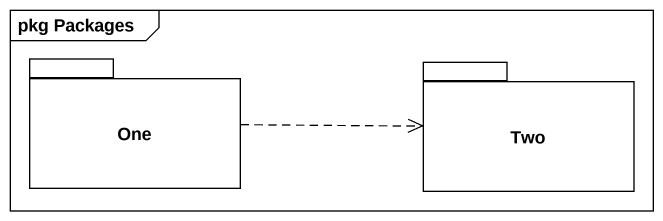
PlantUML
@startuml
mainframe pkg Packages
package One {
}
package Two {
}
One .right.> Two
@enduml
